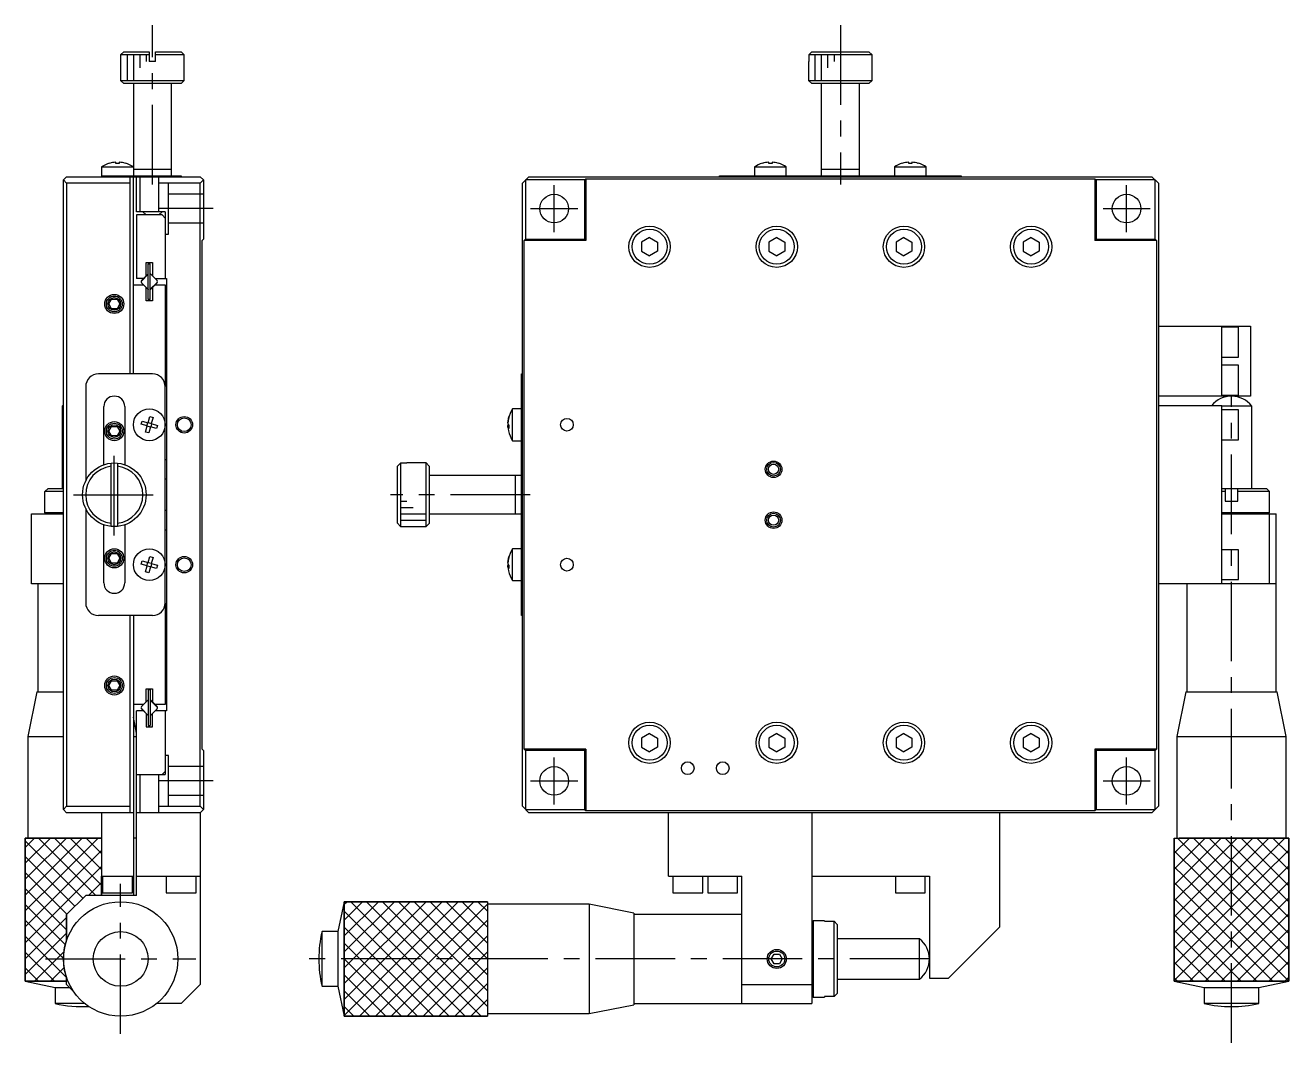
# Model space of a CAD drawing. Extents: x -119 to 394, y -6 to 277.
# Drawn here: x 195.2 to 393.9, y 71.9 to 231.9 of the extents above; entities that cross this region are included whole.
import ezdxf

# ---------------------------------------------------------------- set-up
doc = ezdxf.new("R2010")
doc.units = 0
doc.header["$LTSCALE"] = 10
doc.linetypes.add('CENTER', pattern=[2, 1.25, -0.25, 0.25, -0.25])
doc.linetypes.add('DASHED', pattern=[3.5, 2, -1.5])
doc.layers.get('0').update_dxf_attribs({"linetype": 'CONTINUOUS'})
doc.layers.add('CENTER', color=1, linetype='CENTER')

msp = doc.modelspace()

# ---------------------------------------------------------------- linework, layer by layer
at = {"color": 7, "linetype": 'CONTINUOUS'}
for p, q in [((210.739364, 227.705492), (210.239364, 227.205492)), ((214.739364, 227.205492), (210.239364, 227.205492)), ((210.239364, 227.205492), (210.239364, 223.205492)), ((210.739364, 227.705492), (214.739364, 227.705492)), ((214.739364, 227.705492), (214.739364, 226.205492)), ((215.739364, 227.705492), (219.739364, 227.705492)), ((215.739364, 226.205492), (215.739364, 227.705492)), ((220.239364, 227.205492), (215.739364, 227.205492)), ((220.239364, 227.205492), (219.739364, 227.705492)), ((220.239364, 223.205492), (220.239364, 227.205492)), ((318.428321, 227.205492), (318.931122, 227.705492)), ((318.428321, 227.205492), (318.428321, 226.205492)), ((328.378196, 227.205492), (318.428321, 227.205492)), ((318.931122, 227.705492), (327.875394, 227.705492)), ((327.875394, 227.705492), (328.378196, 227.205492)), ((328.378196, 226.205492), (328.378196, 227.205492)), ((215.739364, 226.205492), (214.739364, 226.205492)), ((318.428321, 226.205492), (318.403258, 226.205492)), ((318.403258, 226.205492), (318.403258, 223.205492)), ((328.403258, 226.205492), (328.378196, 226.205492)), ((328.403258, 223.205492), (328.403258, 226.205492)), ((210.239364, 223.205492), (220.239364, 223.205492)), ((210.239364, 223.205492), (210.739364, 222.705492)), ((219.739364, 222.705492), (210.739364, 222.705492)), ((212.239364, 222.705492), (212.239364, 208.205492)), ((218.239364, 208.205492), (218.239364, 222.705492)), ((219.739364, 222.705492), (220.239364, 223.205492)), ((318.403258, 223.205492), (328.403258, 223.205492)), ((318.403258, 223.205492), (318.903258, 222.705492)), ((327.903258, 222.705492), (318.903258, 222.705492)), ((320.403258, 222.705492), (320.403258, 208.205492)), ((326.403258, 208.205492), (326.403258, 222.705492)), ((327.903258, 222.705492), (328.403258, 223.205492)), ((207.239364, 209.59715), (212.239364, 209.59715)), ((207.239364, 209.59715), (207.239364, 208.055492)), ((208.480774, 210.168073), (208.477431, 210.174928)), ((209.479364, 210.168073), (209.479364, 210.340445)), ((209.999364, 210.168073), (209.479364, 210.168073)), ((209.999364, 210.340445), (209.999364, 210.168073)), ((211.001297, 210.174928), (210.997953, 210.168073)), ((218.239364, 209.205492), (212.239364, 209.205492)), ((309.903258, 209.59715), (314.903258, 209.59715)), ((309.903258, 209.59715), (309.903258, 208.205492)), ((311.144669, 210.168073), (311.141325, 210.174928)), ((312.143258, 210.168073), (312.143258, 210.340445)), ((312.663258, 210.168073), (312.143258, 210.168073)), ((312.663258, 210.340445), (312.663258, 210.168073)), ((313.665191, 210.174928), (313.661848, 210.168073)), ((314.903258, 208.205492), (314.903258, 209.59715)), ((326.403258, 209.205492), (320.403258, 209.205492)), ((331.903258, 209.59715), (336.903258, 209.59715)), ((331.903258, 209.59715), (331.903258, 208.205492)), ((333.144669, 210.168073), (333.141325, 210.174928)), ((334.143258, 210.168073), (334.143258, 210.340445)), ((334.663258, 210.168073), (334.143258, 210.168073)), ((334.663258, 210.340445), (334.663258, 210.168073)), ((335.665191, 210.174928), (335.661848, 210.168073)), ((336.903258, 208.205492), (336.903258, 209.59715)), ((201.239364, 207.555492), (201.739364, 208.055492)), ((201.739364, 207.055492), (201.239364, 207.555492)), ((201.239364, 108.555492), (201.239364, 207.555492)), ((201.739364, 208.055492), (222.739364, 208.055492)), ((211.739364, 207.055492), (201.739364, 207.055492)), ((201.739364, 207.055492), (201.739364, 109.055492)), ((207.239364, 208.205492), (219.739364, 208.205492)), ((211.739364, 177.055547), (211.739364, 208.055492)), ((212.239364, 177.055547), (212.239364, 208.055492)), ((212.739364, 202.555492), (212.739364, 208.055492)), ((213.239364, 208.055492), (213.239364, 202.555492)), ((216.239364, 202.555492), (216.239364, 208.055492)), ((222.739364, 207.055492), (216.239364, 207.055492)), ((219.739364, 208.205492), (219.739364, 208.055492)), ((222.739364, 208.055492), (223.239364, 207.555492)), ((223.239364, 207.555492), (222.739364, 207.055492)), ((222.739364, 109.055492), (222.739364, 207.055492)), ((223.239364, 207.555492), (223.239364, 198.255492)), ((274.403258, 208.055492), (273.403258, 207.055492)), ((273.403258, 109.055492), (273.403258, 207.055492)), ((273.903258, 207.555492), (273.903258, 198.255492)), ((283.203258, 207.555492), (273.903258, 207.555492)), ((274.403258, 208.055492), (372.403258, 208.055492)), ((283.203258, 207.555492), (283.403258, 207.755492)), ((283.203258, 198.255492), (283.203258, 207.555492)), ((283.403258, 207.755492), (363.403258, 207.755492)), ((283.403258, 207.755492), (283.403258, 198.055492)), ((304.403258, 208.055492), (304.403258, 208.205492)), ((304.403258, 208.205492), (342.403258, 208.205492)), ((342.403258, 208.205492), (342.403258, 208.055492)), ((363.403258, 207.755492), (363.603258, 207.555492)), ((363.403258, 207.755492), (363.403258, 198.055492)), ((372.903258, 207.555492), (363.603258, 207.555492)), ((363.603258, 207.555492), (363.603258, 198.255492)), ((373.403258, 207.055492), (372.403258, 208.055492)), ((372.903258, 198.255492), (372.903258, 207.555492)), ((373.403258, 207.055492), (373.403258, 109.055492)), ((217.239364, 202.555492), (212.739364, 202.555492)), ((212.739364, 202.055492), (212.739364, 192.055492)), ((216.739364, 202.055492), (212.739364, 202.055492)), ((213.739364, 202.555492), (214.239364, 202.055492)), ((216.239364, 202.055492), (216.739364, 202.555492)), ((217.239364, 201.555492), (216.739364, 202.055492)), ((217.239364, 202.555492), (217.239364, 192.055492)), ((223.039364, 198.055492), (223.239364, 198.255492)), ((223.039364, 118.055492), (223.039364, 198.055492)), ((273.703258, 198.055492), (273.903258, 198.255492)), ((273.703258, 118.055492), (273.703258, 198.055492)), ((283.403258, 198.055492), (273.703258, 198.055492)), ((273.903258, 198.255492), (283.203258, 198.255492)), ((283.203258, 198.255492), (283.403258, 198.055492)), ((293.403258, 198.498868), (292.153258, 197.77718)), ((292.153258, 197.77718), (292.153258, 196.333804)), ((293.403258, 198.498868), (294.653258, 197.77718)), ((294.653258, 197.77718), (294.653258, 196.333804)), ((313.403258, 198.498868), (312.153258, 197.77718)), ((312.153258, 197.77718), (312.153258, 196.333804)), ((313.403258, 198.498868), (314.653258, 197.77718)), ((314.653258, 197.77718), (314.653258, 196.333804)), ((333.403258, 198.498868), (332.153258, 197.77718)), ((332.153258, 197.77718), (332.153258, 196.333804)), ((333.403258, 198.498868), (334.653258, 197.77718)), ((334.653258, 197.77718), (334.653258, 196.333804)), ((353.403258, 198.498868), (352.153258, 197.77718)), ((352.153258, 197.77718), (352.153258, 196.333804)), ((353.403258, 198.498868), (354.653258, 197.77718)), ((354.653258, 197.77718), (354.653258, 196.333804)), ((363.403258, 198.055492), (363.603258, 198.255492)), ((373.103258, 198.055492), (363.403258, 198.055492)), ((363.603258, 198.255492), (372.903258, 198.255492)), ((372.903258, 198.255492), (373.103258, 198.055492)), ((373.103258, 198.055492), (373.103258, 118.055492)), ((292.153258, 196.333804), (293.403258, 195.612116)), ((294.653258, 196.333804), (293.403258, 195.612116)), ((312.153258, 196.333804), (313.403258, 195.612116)), ((314.653258, 196.333804), (313.403258, 195.612116)), ((332.153258, 196.333804), (333.403258, 195.612116)), ((334.653258, 196.333804), (333.403258, 195.612116)), ((352.153258, 196.333804), (353.403258, 195.612116)), ((354.653258, 196.333804), (353.403258, 195.612116)), ((214.562587, 192.792929), (213.501927, 191.732269)), ((214.589364, 192.748995), (213.501927, 191.661558)), ((214.239364, 194.555492), (215.239364, 194.555492)), ((214.239364, 192.469706), (214.239364, 194.555492)), ((214.589364, 188.755492), (214.589364, 194.355492)), ((214.589364, 194.355492), (214.889364, 194.355492)), ((214.889364, 188.755492), (214.889364, 194.355492)), ((215.976801, 191.732269), (214.916141, 192.792929)), ((215.239364, 194.555492), (215.239364, 192.469706)), ((212.239364, 191.055492), (213.82515, 191.055492)), ((213.82515, 192.055492), (212.739364, 192.055492)), ((213.501927, 191.378715), (214.562587, 190.318055)), ((214.889364, 190.361989), (215.976801, 191.449426)), ((214.916141, 190.318055), (215.976801, 191.378715)), ((215.653577, 192.055492), (217.439364, 192.055492)), ((215.653577, 191.055492), (217.239364, 191.055492)), ((217.239364, 191.055492), (217.239364, 175.082751)), ((217.439364, 192.055492), (217.439364, 124.055492)), ((208.373338, 188.055492), (208.806351, 188.805492)), ((208.806351, 188.805492), (209.672377, 188.805492)), ((209.672377, 188.805492), (210.105389, 188.055492)), ((214.239364, 188.555492), (214.239364, 190.641279)), ((214.889364, 188.755492), (214.589364, 188.755492)), ((215.239364, 190.641279), (215.239364, 188.555492)), ((208.806351, 187.305492), (208.373338, 188.055492)), ((209.672377, 187.305492), (208.806351, 187.305492)), ((210.105389, 188.055492), (209.672377, 187.305492)), ((215.239364, 188.555492), (214.239364, 188.555492)), ((373.403258, 184.555492), (387.903258, 184.555492)), ((383.403258, 173.555492), (383.403258, 184.555492)), ((386.003259, 184.405492), (383.403259, 184.405492)), ((386.003259, 179.705492), (386.003259, 184.405492)), ((387.903258, 184.555492), (387.903258, 173.555492)), ((383.403259, 179.705492), (386.003259, 179.705492)), ((215.239549, 177.055547), (206.739549, 177.055547)), ((273.253258, 177.055547), (273.403258, 177.055547)), ((273.253258, 139.055547), (273.253258, 177.055547)), ((386.003259, 178.405492), (383.403259, 178.405492)), ((386.003259, 173.705492), (386.003259, 178.405492)), ((204.739549, 175.055547), (204.739549, 160.235324)), ((217.239549, 141.055547), (217.239549, 175.055547)), ((387.903258, 173.555492), (373.403258, 173.555492)), ((383.403259, 173.705492), (386.003259, 173.705492)), ((201.239364, 171.988312), (201.064364, 171.988312)), ((201.064364, 171.988312), (201.064364, 159.055492)), ((207.589549, 162.775461), (207.589549, 171.905547)), ((210.889549, 171.905547), (210.889549, 162.775332)), ((273.253258, 171.555492), (271.861601, 171.555492)), ((271.861601, 166.555492), (271.861601, 171.555492)), ((383.403258, 172.055492), (373.403258, 172.055492)), ((383.403258, 144.055492), (383.403258, 172.055492)), ((388.078258, 171.988312), (383.403258, 171.988312)), ((386.003258, 171.405492), (383.403258, 171.405492)), ((386.003258, 166.705492), (386.003258, 171.405492)), ((388.078258, 159.055492), (388.078258, 171.988312)), ((213.45745, 169.146838), (213.59858, 169.64732)), ((214.418558, 168.875816), (213.45745, 169.146838)), ((213.59858, 169.64732), (214.559688, 169.376298)), ((214.147536, 167.914709), (214.418558, 168.875816)), ((214.378736, 168.887046), (214.519866, 169.387528)), ((214.559688, 169.376298), (214.83071, 170.337406)), ((214.570917, 169.41612), (215.071399, 169.27499)), ((214.83071, 170.337406), (215.331192, 170.196276)), ((215.099992, 169.223939), (214.958862, 168.723457)), ((215.331192, 170.196276), (215.06017, 169.235168)), ((215.06017, 169.235168), (216.021278, 168.964146)), ((216.021278, 168.964146), (215.880147, 168.463664)), ((271.118306, 169.376298), (271.20641, 170.013471)), ((271.176245, 169.720415), (271.118306, 169.235168)), ((271.118306, 169.376298), (271.129217, 169.376298)), ((271.118306, 169.235168), (271.176245, 169.098334)), ((271.118306, 168.875816), (271.20641, 169.055492)), ((271.129217, 168.734686), (271.118306, 168.875816)), ((271.118306, 168.875816), (271.28671, 168.875816)), ((271.290678, 170.196276), (271.176245, 169.720415)), ((271.176245, 169.098334), (271.290678, 168.964146)), ((271.20641, 170.013471), (271.290678, 170.337406)), ((271.290678, 170.337406), (271.290678, 170.196276)), ((271.290678, 168.964146), (271.290678, 168.463664)), ((208.373338, 168.055492), (208.806351, 168.805492)), ((208.806351, 167.305492), (208.373338, 168.055492)), ((208.806351, 168.805492), (209.672377, 168.805492)), ((209.672377, 167.305492), (208.806351, 167.305492)), ((209.672377, 168.805492), (210.105389, 168.055492)), ((210.105389, 168.055492), (209.672377, 167.305492)), ((214.648018, 167.773578), (214.147536, 167.914709)), ((214.90781, 168.694864), (214.407328, 168.835994)), ((214.91904, 168.734686), (214.648018, 167.773578)), ((215.880147, 168.463664), (214.91904, 168.734686)), ((271.118306, 168.734686), (271.20641, 168.097513)), ((271.118306, 168.734686), (271.283874, 168.734686)), ((271.176245, 168.597852), (271.118306, 168.734686)), ((271.290678, 168.463664), (271.176245, 168.597852)), ((271.861601, 166.555492), (273.253258, 166.555492)), ((383.403258, 166.705492), (386.003258, 166.705492)), ((208.739364, 153.080555), (208.739364, 163.030429)), ((209.739364, 163.030429), (209.739364, 153.080555)), ((217.439364, 163.555492), (217.239549, 163.555492)), ((253.753258, 162.527628), (254.253258, 163.030429)), ((254.253258, 163.030429), (254.253258, 153.080555)), ((255.253258, 163.030429), (254.253258, 163.030429)), ((255.253258, 163.055492), (255.253258, 163.030429)), ((258.253258, 163.055492), (255.253258, 163.055492)), ((258.253258, 153.055492), (258.253258, 163.055492)), ((258.753258, 162.555492), (258.253258, 163.055492)), ((253.753258, 153.583356), (253.753258, 162.527628)), ((258.753258, 162.555492), (258.753258, 153.555492)), ((273.253258, 161.055492), (258.753258, 161.055492)), ((272.253258, 161.055492), (272.253258, 155.055492)), ((198.323284, 158.555492), (198.831037, 159.055492)), ((198.831037, 159.055492), (201.239364, 159.055492)), ((217.239549, 160.555492), (217.439364, 160.555492)), ((383.403258, 159.055492), (385.857896, 159.055492)), ((383.903258, 159.055492), (383.903258, 157.055492)), ((385.903258, 159.055492), (390.403258, 159.055492)), ((385.903258, 157.055492), (385.903258, 159.055492)), ((390.903258, 158.555492), (390.403258, 159.055492)), ((198.239364, 157.055492), (198.323284, 157.055492)), ((198.239364, 157.055492), (198.239364, 155.255492)), ((198.323284, 157.055492), (198.323284, 158.555492)), ((201.239364, 158.555492), (198.323284, 158.555492)), ((383.903258, 158.555492), (383.403258, 158.555492)), ((383.903258, 157.055492), (385.903258, 157.055492)), ((390.903258, 158.555492), (385.903258, 158.555492)), ((390.903258, 155.255492), (390.903258, 158.555492)), ((196.239364, 144.055492), (196.239364, 155.055492)), ((196.239364, 155.055492), (201.239364, 155.055492)), ((198.239364, 155.255492), (201.239364, 155.255492)), ((198.239364, 155.255492), (198.439364, 155.055492)), ((204.739549, 155.875661), (204.739549, 141.055547)), ((217.439364, 155.555492), (217.239549, 155.555492)), ((258.753258, 155.055492), (273.253258, 155.055492)), ((383.403258, 155.255492), (390.903258, 155.255492)), ((383.403258, 155.055492), (391.903258, 155.055492)), ((390.703258, 155.055492), (390.903258, 155.255492)), ((390.903258, 144.055492), (390.903258, 155.055492)), ((391.903258, 127.055492), (391.903258, 155.055492)), ((207.589549, 144.205547), (207.589549, 153.335523)), ((210.889549, 153.335652), (210.889549, 144.205547)), ((254.253258, 153.080555), (253.753258, 153.583356)), ((254.253258, 153.080555), (255.253258, 153.080555)), ((255.253258, 153.080555), (255.253258, 153.055492)), ((255.253258, 153.055492), (258.253258, 153.055492)), ((258.253258, 153.055492), (258.753258, 153.555492)), ((217.239549, 152.555492), (217.439364, 152.555492)), ((273.253258, 149.555492), (271.861601, 149.555492)), ((271.861601, 144.555492), (271.861601, 149.555492)), ((386.003258, 149.405492), (383.403258, 149.405492)), ((386.003258, 144.705492), (386.003258, 149.405492)), ((208.373338, 148.055492), (208.806351, 148.805492)), ((208.806351, 147.305492), (208.373338, 148.055492)), ((208.806351, 148.805492), (209.672377, 148.805492)), ((209.672377, 147.305492), (208.806351, 147.305492)), ((209.672377, 148.805492), (210.105389, 148.055492)), ((210.105389, 148.055492), (209.672377, 147.305492)), ((213.45745, 147.146838), (213.59858, 147.64732)), ((214.418558, 146.875816), (213.45745, 147.146838)), ((213.59858, 147.64732), (214.559688, 147.376298)), ((214.378736, 146.887046), (214.519866, 147.387528)), ((214.559688, 147.376298), (214.83071, 148.337406)), ((214.570917, 147.41612), (215.071399, 147.27499)), ((214.83071, 148.337406), (215.331192, 148.196276)), ((215.099992, 147.223939), (214.958862, 146.723457)), ((215.331192, 148.196276), (215.06017, 147.235168)), ((215.06017, 147.235168), (216.021278, 146.964146)), ((271.118306, 147.376298), (271.20641, 148.013471)), ((271.176245, 147.720415), (271.118306, 147.235168)), ((271.118306, 147.376298), (271.129217, 147.376298)), ((271.118306, 147.235168), (271.176245, 147.098334)), ((271.118306, 146.875816), (271.20641, 147.055492)), ((271.290678, 148.196276), (271.176245, 147.720415)), ((271.176245, 147.098334), (271.290678, 146.964146)), ((271.20641, 148.013471), (271.290678, 148.337406)), ((271.290678, 148.337406), (271.290678, 148.196276)), ((214.147536, 145.914709), (214.418558, 146.875816)), ((214.648018, 145.773578), (214.147536, 145.914709)), ((214.90781, 146.694864), (214.407328, 146.835994)), ((214.91904, 146.734686), (214.648018, 145.773578)), ((215.880147, 146.463664), (214.91904, 146.734686)), ((216.021278, 146.964146), (215.880147, 146.463664)), ((271.129217, 146.734686), (271.118306, 146.875816)), ((271.118306, 146.875816), (271.28671, 146.875816)), ((271.118306, 146.734686), (271.20641, 146.097513)), ((271.118306, 146.734686), (271.283874, 146.734686)), ((271.176245, 146.597852), (271.118306, 146.734686)), ((271.290678, 146.463664), (271.176245, 146.597852)), ((271.290678, 146.964146), (271.290678, 146.463664)), ((201.239364, 144.055492), (196.239364, 144.055492)), ((197.239364, 144.055492), (197.239364, 127.055492)), ((271.861601, 144.555492), (273.253258, 144.555492)), ((391.903258, 144.055492), (373.403258, 144.055492)), ((377.903258, 144.055492), (377.903258, 127.055492)), ((383.403258, 144.705492), (386.003258, 144.705492)), ((217.239364, 141.028343), (217.239364, 125.055492)), ((215.239549, 139.055547), (206.739549, 139.055547)), ((211.739364, 108.055492), (211.739364, 139.055547)), ((212.239364, 139.055547), (212.239364, 95.055492)), ((273.403258, 139.055547), (273.253258, 139.055547)), ((208.373338, 128.055492), (208.806351, 128.805492)), ((208.806351, 127.305492), (208.373338, 128.055492)), ((208.806351, 128.805492), (209.672377, 128.805492)), ((209.672377, 127.305492), (208.806351, 127.305492)), ((209.672377, 128.805492), (210.105389, 128.055492)), ((210.105389, 128.055492), (209.672377, 127.305492)), ((214.239364, 127.555492), (215.239364, 127.555492)), ((214.239364, 125.469706), (214.239364, 127.555492)), ((214.589364, 127.355492), (214.589364, 121.755492)), ((214.889364, 127.355492), (214.589364, 127.355492)), ((214.889364, 127.355492), (214.889364, 121.755492)), ((215.239364, 127.555492), (215.239364, 125.469706)), ((197.039364, 127.055492), (195.639364, 120.055492)), ((197.039364, 127.055492), (201.239364, 127.055492)), ((214.562587, 125.792929), (213.501927, 124.732269)), ((214.889364, 125.748995), (215.976801, 124.661558)), ((215.976801, 124.732269), (214.916141, 125.792929)), ((377.703258, 127.055492), (376.303258, 120.055492)), ((377.703258, 127.055492), (392.103258, 127.055492)), ((393.503258, 120.055492), (392.103258, 127.055492)), ((213.82515, 125.055492), (212.239364, 125.055492)), ((213.82515, 124.055492), (212.739364, 124.055492)), ((212.739364, 95.055492), (212.739364, 124.055492)), ((214.589364, 123.361989), (213.501927, 124.449426)), ((213.501927, 124.378715), (214.562587, 123.318055)), ((214.239364, 123.641279), (214.239364, 121.555492)), ((214.916141, 123.318055), (215.976801, 124.378715)), ((215.239364, 121.555492), (215.239364, 123.641279)), ((217.239364, 125.055492), (215.653577, 125.055492)), ((217.439364, 124.055492), (215.653577, 124.055492)), ((217.239364, 124.055492), (217.239364, 114.055492)), ((212.739364, 120.555492), (212.239364, 123.055492)), ((214.239364, 121.555492), (215.239364, 121.555492)), ((214.589364, 121.755492), (214.889364, 121.755492)), ((195.639364, 120.055492), (195.639364, 104.055492)), ((195.639364, 120.055492), (201.239364, 120.055492)), ((212.239364, 120.055492), (212.739364, 120.055492)), ((293.403258, 120.498868), (292.153258, 119.77718)), ((292.153258, 119.77718), (292.153258, 118.333804)), ((293.403258, 120.498868), (294.653258, 119.77718)), ((294.653258, 119.77718), (294.653258, 118.333804)), ((313.403258, 120.498868), (312.153258, 119.77718)), ((312.153258, 119.77718), (312.153258, 118.333804)), ((313.403258, 120.498868), (314.653258, 119.77718)), ((314.653258, 119.77718), (314.653258, 118.333804)), ((333.403258, 120.498868), (332.153258, 119.77718)), ((332.153258, 119.77718), (332.153258, 118.333804)), ((333.403258, 120.498868), (334.653258, 119.77718)), ((334.653258, 119.77718), (334.653258, 118.333804)), ((353.403258, 120.498868), (352.153258, 119.77718)), ((352.153258, 119.77718), (352.153258, 118.333804)), ((353.403258, 120.498868), (354.653258, 119.77718)), ((354.653258, 119.77718), (354.653258, 118.333804)), ((376.303258, 120.055492), (393.503258, 120.055492)), ((376.303258, 120.055492), (376.303258, 104.055492)), ((393.503258, 104.055492), (393.503258, 120.055492)), ((223.239364, 117.855492), (223.039364, 118.055492)), ((223.239364, 117.855492), (223.239364, 108.555492)), ((273.903258, 117.855492), (273.703258, 118.055492)), ((283.403258, 118.055492), (273.703258, 118.055492)), ((273.903258, 117.855492), (273.903258, 108.555492)), ((283.203258, 117.855492), (273.903258, 117.855492)), ((283.203258, 117.855492), (283.403258, 118.055492)), ((283.203258, 108.555492), (283.203258, 117.855492)), ((283.403258, 118.055492), (283.403258, 108.355492)), ((292.153258, 118.333804), (293.403258, 117.612116)), ((294.653258, 118.333804), (293.403258, 117.612116)), ((312.153258, 118.333804), (313.403258, 117.612116)), ((314.653258, 118.333804), (313.403258, 117.612116)), ((332.153258, 118.333804), (333.403258, 117.612116)), ((334.653258, 118.333804), (333.403258, 117.612116)), ((352.153258, 118.333804), (353.403258, 117.612116)), ((354.653258, 118.333804), (353.403258, 117.612116)), ((363.403258, 118.055492), (363.603258, 117.855492)), ((373.103258, 118.055492), (363.403258, 118.055492)), ((363.403258, 118.055492), (363.403258, 108.355492)), ((363.603258, 117.855492), (363.603258, 108.555492)), ((372.903258, 117.855492), (363.603258, 117.855492)), ((373.103258, 118.055492), (372.903258, 117.855492)), ((372.903258, 108.555492), (372.903258, 117.855492)), ((212.739364, 114.055492), (217.239364, 114.055492)), ((213.239364, 114.055492), (213.239364, 108.055492)), ((216.239364, 108.055492), (216.239364, 114.055492)), ((217.239364, 114.555492), (216.739364, 114.055492)), ((201.239364, 108.555492), (201.739364, 109.055492)), ((201.739364, 108.055492), (201.239364, 108.555492)), ((201.739364, 109.055492), (211.739364, 109.055492)), ((212.239364, 108.055492), (201.739364, 108.055492)), ((207.239364, 108.055492), (207.239364, 98.055492)), ((222.739364, 108.055492), (212.739364, 108.055492)), ((216.239364, 109.055492), (222.739364, 109.055492)), ((222.739364, 109.055492), (223.239364, 108.555492)), ((223.239364, 108.555492), (222.739364, 108.055492)), ((222.739364, 108.055492), (222.739364, 81.055492)), ((273.403258, 109.055492), (274.403258, 108.055492)), ((273.903258, 108.555492), (283.203258, 108.555492)), ((372.403258, 108.055492), (274.403258, 108.055492)), ((283.403258, 108.355492), (283.203258, 108.555492)), ((363.403258, 108.355492), (283.403258, 108.355492)), ((296.403258, 98.055492), (296.403258, 108.055492)), ((318.903258, 108.055492), (318.903258, 78.055492)), ((348.403258, 108.055492), (348.403258, 90.055492)), ((363.603258, 108.555492), (363.403258, 108.355492)), ((363.603258, 108.555492), (372.903258, 108.555492)), ((372.403258, 108.055492), (373.403258, 109.055492)), ((212.739364, 104.055492), (212.239364, 104.055492)), ((375.903258, 104.055492), (393.903258, 104.055492)), ((207.239364, 98.055492), (212.239364, 98.055492)), ((207.389364, 98.055492), (207.389364, 95.455492)), ((212.089364, 95.455492), (212.089364, 98.055492)), ((212.739364, 98.055492), (222.739364, 98.055492)), ((217.389364, 98.055492), (217.389364, 95.455492)), ((222.089364, 95.455492), (222.089364, 98.055492)), ((296.403258, 98.055492), (307.903258, 98.055492)), ((297.053258, 98.055492), (297.053258, 95.455492)), ((301.753258, 95.455492), (301.753258, 98.055492)), ((302.553258, 98.055492), (302.553258, 95.455492)), ((307.253258, 95.455492), (307.253258, 98.055492)), ((307.903258, 78.055492), (307.903258, 98.055492)), ((318.903258, 98.055492), (337.403258, 98.055492)), ((332.053258, 98.055492), (332.053258, 95.455492)), ((336.753258, 95.455492), (336.753258, 98.055492)), ((337.403258, 98.055492), (337.403258, 82.055492)), ((207.389364, 95.455492), (212.089364, 95.455492)), ((217.389364, 95.455492), (222.089364, 95.455492)), ((297.053258, 95.455492), (301.753258, 95.455492)), ((302.553258, 95.455492), (307.253258, 95.455492)), ((332.053258, 95.455492), (336.753258, 95.455492)), ((245.403258, 94.055492), (244.403258, 89.355492)), ((267.903258, 94.055492), (267.903258, 76.055492)), ((283.903258, 93.655492), (267.903258, 93.655492)), ((290.903258, 92.255492), (283.903258, 93.655492)), ((283.903258, 93.655492), (283.903258, 76.455492)), ((290.903258, 92.255492), (290.903258, 77.855492)), ((307.903258, 92.055492), (290.903258, 92.055492)), ((319.103258, 91.055492), (318.903258, 90.855492)), ((319.103258, 91.055492), (319.103258, 79.055492)), ((320.903258, 91.055492), (319.103258, 91.055492)), ((320.903258, 91.055492), (320.903258, 90.971572)), ((320.903258, 90.971572), (322.403258, 90.971572)), ((322.403258, 79.139412), (322.403258, 90.971572)), ((322.403258, 90.971572), (322.903258, 90.463819)), ((322.903258, 90.463819), (322.903258, 79.647165)), ((340.403258, 82.055492), (348.403258, 90.055492)), ((244.403258, 89.355492), (241.903258, 89.355492)), ((241.903258, 80.755492), (241.903258, 89.355492)), ((244.403258, 89.355492), (244.403258, 80.755492)), ((335.836079, 88.230492), (322.903258, 88.230492)), ((335.836079, 81.880492), (335.836079, 88.230492)), ((312.537233, 85.055492), (312.970246, 85.805492)), ((312.970246, 85.805492), (313.836271, 85.805492)), ((313.836271, 85.805492), (314.269284, 85.055492)), ((312.970246, 84.305492), (312.537233, 85.055492)), ((313.836271, 84.305492), (312.970246, 84.305492)), ((314.269284, 85.055492), (313.836271, 84.305492)), ((195.239364, 81.555492), (199.939364, 80.555492)), ((322.903258, 81.880492), (335.836079, 81.880492)), ((337.403258, 82.055492), (340.403258, 82.055492)), ((375.903258, 81.555492), (380.603258, 80.555492)), ((388.601514, 81.555492), (393.903258, 81.555492)), ((389.203258, 80.555492), (393.903258, 81.555492)), ((199.939364, 80.555492), (202.239364, 80.555492)), ((199.939364, 80.555492), (199.939364, 78.055492)), ((201.739364, 81.055492), (202.790406, 80.00445)), ((219.739364, 78.055492), (222.739364, 81.055492)), ((241.903258, 80.755492), (244.403258, 80.755492)), ((244.403258, 80.755492), (245.403258, 76.055492)), ((307.903258, 81.055492), (318.903258, 81.055492)), ((322.903258, 79.647165), (322.403258, 79.139412)), ((380.603258, 80.555492), (380.603258, 78.055492)), ((380.603258, 80.555492), (389.203258, 80.555492)), ((389.203258, 78.055492), (389.203258, 80.555492)), ((204.58251, 78.055492), (199.939364, 78.055492)), ((219.739364, 78.055492), (215.896218, 78.055492)), ((283.903258, 76.455492), (290.903258, 77.855492)), ((290.903258, 78.055492), (318.903258, 78.055492)), ((318.903258, 79.255492), (319.103258, 79.055492)), ((319.103258, 79.055492), (320.903258, 79.055492)), ((322.403258, 79.139412), (320.903258, 79.139412)), ((320.903258, 79.139412), (320.903258, 79.055492)), ((389.203258, 78.055492), (380.603258, 78.055492)), ((267.903258, 76.455492), (283.903258, 76.455492))]:
    msp.add_line(p, q, dxfattribs=at)
at = {"color": 3, "linetype": 'CONTINUOUS'}
for p, q in [((211.239364, 227.205492), (211.239364, 223.205492)), ((212.239364, 227.205492), (212.239364, 223.205492)), ((213.239364, 227.205492), (213.239364, 225.205492)), ((214.239364, 227.205492), (214.239364, 226.205492)), ((319.403258, 227.205492), (319.403258, 223.205492)), ((320.403258, 227.205492), (320.403258, 223.205492)), ((321.403258, 227.205492), (321.403258, 225.205492)), ((322.403258, 227.205492), (322.403258, 226.205492)), ((254.253258, 157.055492), (255.253258, 157.055492)), ((254.253258, 156.055492), (256.253258, 156.055492)), ((254.253258, 155.055492), (258.253258, 155.055492)), ((254.253258, 154.055492), (258.253258, 154.055492)), ((207.239364, 104.055492), (195.239364, 104.055492)), ((195.239364, 104.055492), (195.239364, 81.555492)), ((195.239364, 102.598236), (196.69662, 104.055492)), ((195.239364, 100.098236), (199.19662, 104.055492)), ((195.239364, 81.555492), (195.239364, 104.055492)), ((195.239364, 104.055492), (207.239364, 104.055492)), ((195.239364, 103.64078), (200.760636, 98.119508)), ((195.760636, 98.119508), (201.69662, 104.055492)), ((197.324652, 104.055492), (203.260636, 98.119508)), ((198.260636, 98.119508), (204.19662, 104.055492)), ((199.824652, 104.055492), (205.760636, 98.119508)), ((200.760636, 98.119508), (206.69662, 104.055492)), ((202.324652, 104.055492), (207.239364, 99.14078)), ((204.824652, 104.055492), (207.239364, 101.64078)), ((207.239364, 104.055492), (207.239364, 95.055492)), ((375.903258, 104.055492), (375.903258, 81.555492)), ((375.903258, 101.676024), (378.282726, 104.055492)), ((375.903258, 99.176024), (380.782726, 104.055492)), ((375.903258, 81.555492), (375.903258, 104.055492)), ((375.903258, 104.055492), (393.903258, 104.055492)), ((376.410757, 104.055492), (382.346742, 98.119508)), ((393.903258, 104.055492), (376.698205, 104.055492)), ((377.346742, 98.119508), (383.282726, 104.055492)), ((378.910757, 104.055492), (384.846742, 98.119508)), ((379.846742, 98.119508), (385.782726, 104.055492)), ((381.410757, 104.055492), (387.346742, 98.119508)), ((382.346742, 98.119508), (388.282726, 104.055492)), ((383.910757, 104.055492), (389.846742, 98.119508)), ((384.846742, 98.119508), (390.782726, 104.055492)), ((386.410757, 104.055492), (392.346742, 98.119508)), ((387.346742, 98.119508), (393.282726, 104.055492)), ((388.910757, 104.055492), (393.903258, 99.062991)), ((391.410757, 104.055492), (393.903258, 101.562991)), ((393.903258, 81.555492), (393.903258, 104.055492)), ((393.903258, 104.055492), (393.903258, 81.555492)), ((203.260636, 98.119508), (207.239364, 102.098236)), ((375.903258, 102.062991), (379.846742, 98.119508)), ((389.846742, 98.119508), (393.903258, 102.176024)), ((195.239364, 101.14078), (198.260636, 98.119508)), ((205.760636, 98.119508), (207.239364, 99.598236)), ((375.903258, 99.562991), (377.346742, 98.119508)), ((392.346742, 98.119508), (393.903258, 99.676024)), ((195.239364, 98.64078), (195.760636, 98.119508)), ((195.239364, 97.598236), (195.760636, 98.119508)), ((195.239364, 95.098236), (198.260636, 98.119508)), ((195.239364, 92.598236), (200.760636, 98.119508)), ((195.239364, 90.098236), (203.260636, 98.119508)), ((195.239364, 87.598236), (205.760636, 98.119508)), ((195.760636, 98.119508), (201.782008, 92.098136)), ((198.260636, 98.119508), (203.032008, 93.348136)), ((200.760636, 98.119508), (204.282008, 94.598136)), ((203.260636, 98.119508), (206.324652, 95.055492)), ((205.760636, 98.119508), (207.239364, 96.64078)), ((207.239364, 95.055492), (207.239364, 98.055492)), ((375.903258, 96.676024), (377.346742, 98.119508)), ((375.903258, 94.176024), (379.846742, 98.119508)), ((375.903258, 91.676024), (382.346742, 98.119508)), ((375.903258, 89.176024), (384.846742, 98.119508)), ((375.903258, 86.676024), (387.346742, 98.119508)), ((375.903258, 84.176024), (389.846742, 98.119508)), ((375.903258, 81.676024), (392.346742, 98.119508)), ((377.346742, 98.119508), (393.903258, 81.562991)), ((379.846742, 98.119508), (393.903258, 84.062991)), ((382.346742, 98.119508), (393.903258, 86.562991)), ((384.846742, 98.119508), (393.903258, 89.062991)), ((387.346742, 98.119508), (393.903258, 91.562991)), ((389.846742, 98.119508), (393.903258, 94.062991)), ((392.346742, 98.119508), (393.903258, 96.562991)), ((195.239364, 96.14078), (201.739364, 89.64078)), ((205.19662, 95.055492), (207.239364, 97.098236)), ((375.903258, 97.062991), (391.410757, 81.555492)), ((378.282726, 81.555492), (393.903258, 97.176024)), ((195.239364, 93.64078), (201.535404, 87.34474)), ((204.739364, 95.055492), (201.739364, 92.055492)), ((204.739364, 95.055492), (201.739364, 92.055492)), ((212.739364, 95.055492), (204.739364, 95.055492)), ((207.239364, 95.055492), (204.739364, 95.055492)), ((245.403258, 94.055492), (245.403258, 76.055492)), ((267.903258, 94.055492), (245.403258, 94.055492)), ((245.403258, 93.676024), (245.782726, 94.055492)), ((245.403258, 91.176024), (248.282726, 94.055492)), ((245.403258, 88.676024), (250.782726, 94.055492)), ((245.403258, 86.176024), (253.282726, 94.055492)), ((245.403258, 83.676024), (255.782726, 94.055492)), ((245.403258, 81.176024), (258.282726, 94.055492)), ((245.403258, 78.676024), (260.782726, 94.055492)), ((245.403258, 76.176024), (263.282726, 94.055492)), ((245.403258, 76.055492), (245.403258, 94.055492)), ((245.403258, 94.055492), (267.903258, 94.055492)), ((246.410757, 94.055492), (264.410757, 76.055492)), ((247.782726, 76.055492), (265.782726, 94.055492)), ((248.910757, 94.055492), (266.910757, 76.055492)), ((250.282726, 76.055492), (267.903258, 93.676024)), ((251.410757, 94.055492), (267.903258, 77.562991)), ((253.910757, 94.055492), (267.903258, 80.062991)), ((256.410757, 94.055492), (267.903258, 82.562991)), ((258.910757, 94.055492), (267.903258, 85.062991)), ((261.410757, 94.055492), (267.903258, 87.562991)), ((263.910757, 94.055492), (267.903258, 90.062991)), ((266.410757, 94.055492), (267.903258, 92.562991)), ((267.903258, 94.055492), (267.903258, 76.055492)), ((375.903258, 94.562991), (388.910757, 81.555492)), ((380.782726, 81.555492), (393.903258, 94.676024)), ((195.239364, 85.098236), (201.739364, 91.598236)), ((201.739364, 88.013532), (201.739364, 92.055492)), ((201.739364, 92.055492), (201.739364, 88.013532)), ((245.403258, 92.562991), (261.910757, 76.055492)), ((375.903258, 92.062991), (386.410757, 81.555492)), ((383.282726, 81.555492), (393.903258, 92.176024)), ((195.239364, 91.14078), (201.23991, 85.140234)), ((245.403258, 90.062991), (259.410757, 76.055492)), ((252.782726, 76.055492), (267.903258, 91.176024)), ((375.903258, 89.562991), (383.910757, 81.555492)), ((385.782726, 81.555492), (393.903258, 89.676024)), ((195.239364, 82.598236), (201.739364, 89.098236)), ((195.239364, 88.64078), (201.716964, 82.16318)), ((245.403258, 87.562991), (256.910757, 76.055492)), ((255.282726, 76.055492), (267.903258, 88.676024)), ((195.239364, 86.14078), (199.824652, 81.555492)), ((196.69662, 81.555492), (201.308486, 86.167358)), ((257.782726, 76.055492), (267.903258, 86.176024)), ((375.903258, 87.062991), (381.410757, 81.555492)), ((388.282726, 81.555492), (393.903258, 87.176024)), ((195.239364, 83.64078), (197.324652, 81.555492)), ((199.19662, 81.555492), (201.342036, 83.700907)), ((245.403258, 85.062991), (254.410757, 76.055492)), ((260.282726, 76.055492), (267.903258, 83.676024)), ((267.903258, 85.055492), (267.903258, 76.455492)), ((375.903258, 84.562991), (378.910757, 81.555492)), ((390.782726, 81.555492), (393.903258, 84.676024)), ((195.239364, 81.555492), (201.739364, 81.555492)), ((201.739364, 81.555492), (195.239364, 81.555492)), ((201.69662, 81.555492), (201.739364, 81.598236)), ((201.739364, 81.055492), (201.739364, 82.097452)), ((201.739364, 82.097452), (201.739364, 81.555492)), ((245.403258, 82.562991), (251.910757, 76.055492)), ((375.903258, 82.062991), (376.410757, 81.555492)), ((375.903258, 81.555492), (388.601514, 81.555492)), ((393.903258, 81.555492), (375.903258, 81.555492)), ((393.282726, 81.555492), (393.903258, 82.176024)), ((245.403258, 80.062991), (249.410757, 76.055492)), ((262.782726, 76.055492), (267.903258, 81.176024)), ((245.403258, 77.562991), (246.910757, 76.055492)), ((265.282726, 76.055492), (267.903258, 78.676024)), ((245.403258, 76.055492), (267.903258, 76.055492)), ((267.903258, 76.055492), (245.403258, 76.055492)), ((267.782726, 76.055492), (267.903258, 76.176024))]:
    msp.add_line(p, q, dxfattribs=at)
at = {"color": 3, "linetype": 'DASHED'}
for p, q in [((217.739364, 199.055492), (217.739364, 207.055492)), ((223.239364, 205.305492), (217.739364, 205.305492)), ((217.739364, 200.805492), (223.239364, 200.805492)), ((217.239364, 199.055492), (217.739364, 199.055492)), ((217.739364, 117.055492), (217.239364, 117.055492)), ((217.739364, 109.055492), (217.739364, 117.055492)), ((223.239364, 115.305492), (217.739364, 115.305492)), ((217.739364, 110.805492), (223.239364, 110.805492))]:
    msp.add_line(p, q, dxfattribs=at)
at = {"color": 7, "linetype": 'CONTINUOUS'}
for centre, radius in [((278.403258, 203.055492), 2.25), ((368.403258, 203.055492), 2.25), ((293.403258, 197.055492), 3.25), ((293.403258, 197.055492), 2.75), ((313.403258, 197.055492), 3.25), ((313.403258, 197.055492), 2.75), ((333.403258, 197.055492), 3.25), ((333.403258, 197.055492), 2.75), ((353.403258, 197.055492), 3.25), ((353.403258, 197.055492), 2.75), ((209.239364, 188.055492), 1.25), ((209.239364, 188.055492), 1), ((214.739364, 169.055492), 2.5), ((209.239364, 168.055492), 1.25), ((209.239364, 168.055492), 1), ((220.239364, 169.055492), 1.075), ((280.403258, 169.055492), 1), ((209.239364, 158.055492), 5), ((312.903258, 162.055492), 1.075), ((312.903258, 162.055492), 0.8), ((312.903258, 154.055492), 1.075), ((312.903258, 154.055492), 0.8), ((209.239364, 148.055492), 1.25), ((209.239364, 148.055492), 1), ((214.739364, 147.055492), 2.5), ((220.239364, 147.055492), 1.075), ((280.403258, 147.055492), 1), ((209.239364, 128.055492), 1.25), ((209.239364, 128.055492), 1), ((293.403258, 119.055492), 3.25), ((293.403258, 119.055492), 2.75), ((313.403258, 119.055492), 3.25), ((313.403258, 119.055492), 2.75), ((333.403258, 119.055492), 3.25), ((333.403258, 119.055492), 2.75), ((353.403258, 119.055492), 3.25), ((353.403258, 119.055492), 2.75), ((278.403258, 113.055492), 2.25), ((299.403258, 115.055492), 1), ((304.903258, 115.055492), 1), ((368.403258, 113.055492), 2.25), ((210.239364, 85.055492), 4.3), ((313.403258, 85.055492), 1.25)]:
    msp.add_circle(centre, radius, dxfattribs=at)
at = {"color": 3, "linetype": 'CONTINUOUS'}
for centre, radius in [((209.239364, 188.055492), 1.5), ((209.239364, 168.055492), 1.5), ((220.239364, 169.055492), 1.3), ((312.903258, 162.055492), 1.3), ((312.903258, 154.055492), 1.3), ((209.239364, 148.055492), 1.5), ((220.239364, 147.055492), 1.3), ((209.239364, 128.055492), 1.5), ((210.239364, 85.055492), 9), ((313.403258, 85.055492), 1.5)]:
    msp.add_circle(centre, radius, dxfattribs=at)
at = {"color": 7, "linetype": 'CONTINUOUS'}
for centre, radius, start, end in [((209.739364, 205.855492), 4.5, 106.285843, 123.748989), ((209.739364, 205.855492), 4.492483, 93.317816, 106.26943), ((209.739364, 205.855492), 4.492483, 73.73057, 86.682184), ((209.739364, 205.855492), 4.5, 56.251011, 73.714157), ((312.403258, 205.855492), 4.5, 106.285843, 123.748989), ((312.403258, 205.855492), 4.492483, 93.317816, 106.26943), ((312.403258, 205.855492), 4.492483, 73.73057, 86.682184), ((312.403258, 205.855492), 4.5, 56.251011, 73.714157), ((334.403258, 205.855492), 4.5, 106.285843, 123.748989), ((334.403258, 205.855492), 4.492483, 93.317816, 106.26943), ((334.403258, 205.855492), 4.492483, 73.73057, 86.682184), ((334.403258, 205.855492), 4.5, 56.251011, 73.714157), ((214.704009, 192.651508), 0.2, 124.975304, 135), ((214.774719, 192.651508), 0.2, 45, 55.024696), ((213.643348, 191.590847), 0.2, 135, 190.182068), ((213.643348, 191.520137), 0.2, 135, 225), ((215.835379, 191.590847), 0.2, 315, 45), ((215.835379, 191.520137), 0.2, 315, 10.182067), ((214.704009, 190.459477), 0.2, 225, 235.024696), ((214.774719, 190.459477), 0.2, 304.975304, 315), ((206.739549, 175.055547), 2, 90, 180), ((215.239549, 175.055547), 2, 0, 90), ((209.239549, 171.905547), 1.65, 0, 180), ((384.903258, 169.555336), 4, 37.462651, 141.314945), ((204.239364, 169.555336), 4, 138.590378, 142.537349), ((275.603258, 169.055492), 4.5, 146.251011, 167.708574), ((275.603258, 169.055492), 4.5, 192.291426, 213.748989), ((209.239364, 158.055492), 4.5, 96.37937, 263.62063), ((209.239364, 158.055492), 4.5, 276.37937, 83.62063), ((275.603258, 147.055492), 4.5, 146.251011, 167.708574), ((275.603258, 147.055492), 4.5, 192.291426, 213.748989), ((209.239549, 144.205547), 1.65, 180, 0), ((206.739549, 141.055547), 2, 180, 270), ((215.239549, 141.055547), 2, 270, 0), ((214.704009, 125.651508), 0.2, 124.975304, 135), ((214.774719, 125.651508), 0.2, 45, 55.024696), ((213.643348, 124.590847), 0.2, 135, 225), ((213.643348, 124.520137), 0.2, 169.817932, 225), ((214.704009, 123.459477), 0.2, 225, 235.024696), ((214.774719, 123.459477), 0.2, 304.975304, 315), ((215.835379, 124.590847), 0.2, 349.817933, 45), ((215.835379, 124.520137), 0.2, 315, 45), ((260.143258, 85.055492), 18.74, 166.734971, 193.265029), ((333.403102, 85.055492), 4, 307.462651, 52.537349), ((204.239364, 96.295492), 18.74, 256.734971, 273.016423), ((384.903258, 96.295492), 18.74, 256.734971, 283.265029)]:
    msp.add_arc(centre, radius, start, end, dxfattribs=at)
at = {"color": 3, "linetype": 'CONTINUOUS'}
msp.add_arc((210.239356, 85.055492), 8.999993, 160.81184694, 199.18815306, dxfattribs=at)
at = {"layer": 'CENTER', "color": 1, "linetype": 'CENTER'}
for p, q in [((215.239364, 206.855492), (215.239364, 231.880492)), ((323.403258, 231.880492), (323.403258, 206.855492)), ((278.403258, 199.355492), (278.403258, 206.755492)), ((368.403258, 199.355492), (368.403258, 206.755492)), ((224.789364, 203.055492), (216.189364, 203.055492)), ((274.703258, 203.055492), (282.103258, 203.055492)), ((364.703258, 203.055492), (372.103258, 203.055492)), ((384.903258, 71.880492), (384.903258, 173.555492)), ((209.239364, 151.655492), (209.239364, 164.455492)), ((202.839364, 158.055492), (215.639364, 158.055492)), ((274.603258, 158.055492), (252.653258, 158.055492)), ((278.403258, 109.355492), (278.403258, 116.755492)), ((368.403258, 109.355492), (368.403258, 116.755492)), ((224.789364, 113.055492), (216.189364, 113.055492)), ((274.703258, 113.055492), (282.103258, 113.055492)), ((364.703258, 113.055492), (372.103258, 113.055492)), ((210.239364, 73.255492), (210.239364, 96.855492)), ((198.439364, 85.055492), (222.039364, 85.055492)), ((337.403258, 85.055492), (237.653258, 85.055492))]:
    msp.add_line(p, q, dxfattribs=at)

doc.saveas('drawing.dxf')
